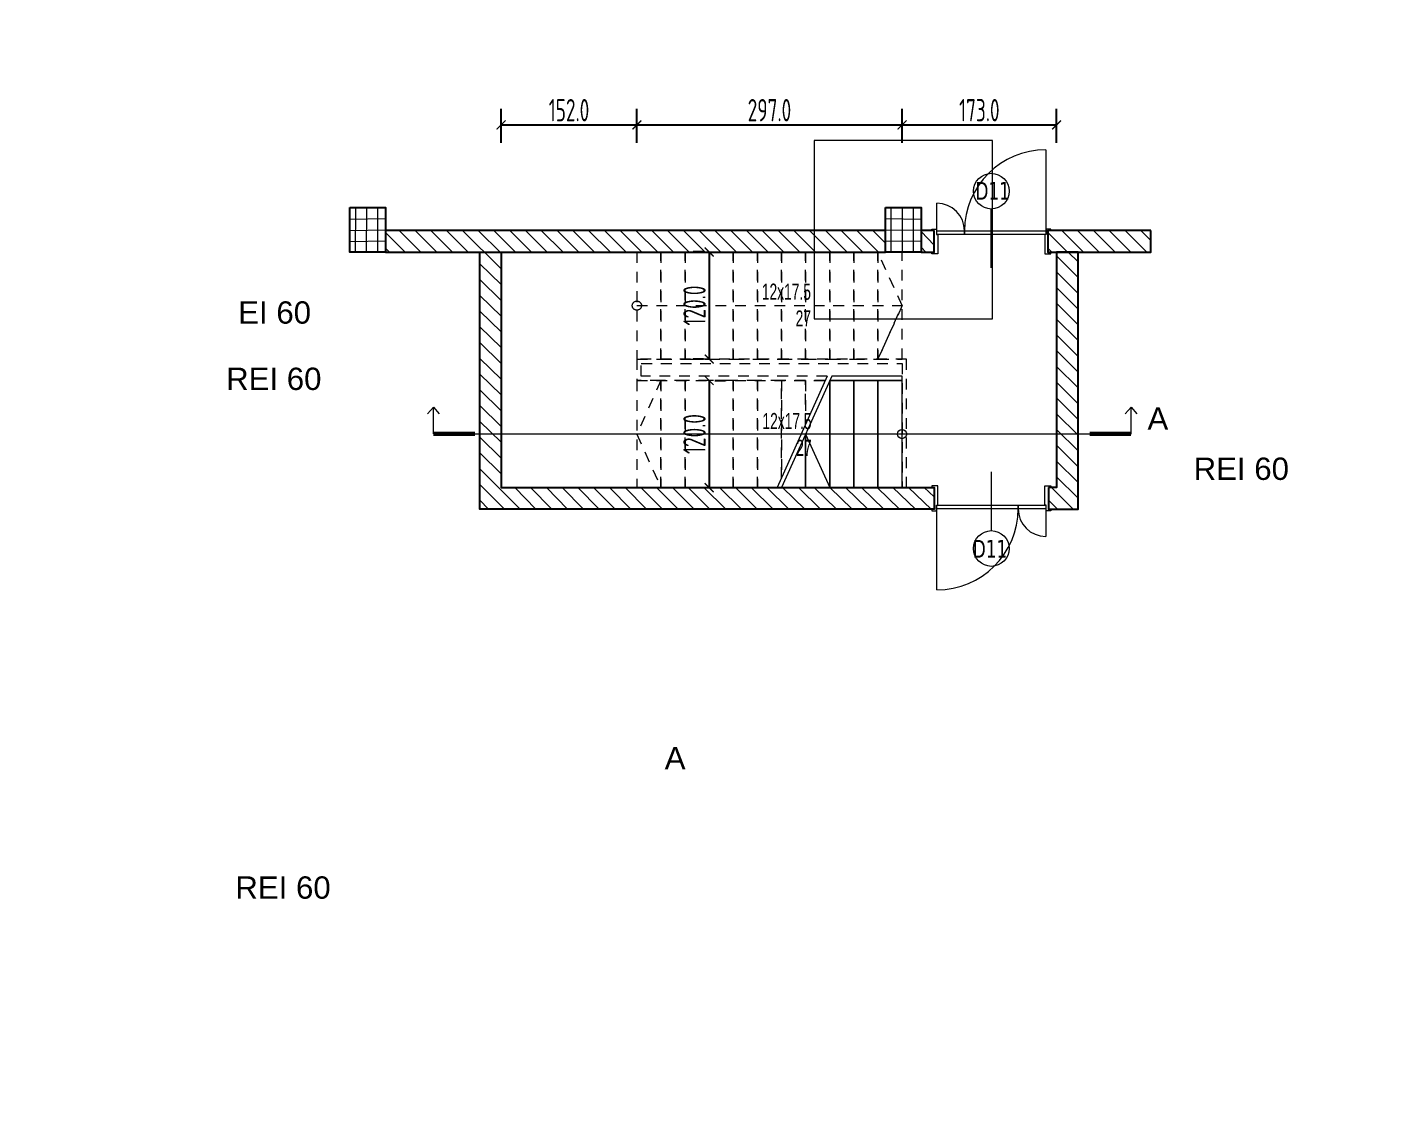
# Model space of a CAD drawing. Extents: x 6529560 to 6558080, y 5579316 to 5588131.
# Drawn here: x 6543857.04 to 6543872.23, y 5579512.1 to 5579524.12 of the extents above; entities that cross this region are included whole.
import ezdxf

# ---------------------------------------------------------------- set-up
doc = ezdxf.new("R2010")
doc.units = 0
doc.header["$MEASUREMENT"] = 0
doc.header["$PDSIZE"] = -5
doc.linetypes.add('ACAD_ISO02W100', pattern=[15, 12, -3])
doc.layers.get('0').update_dxf_attribs({"color": 2, "linetype": 'CONTINUOUS', "lineweight": 5})
doc.layers.get('Defpoints').update_dxf_attribs({"linetype": 'CONTINUOUS'})
for name, color, linetype, lineweight in [('arch_drzwi i okna', 4, 'CONTINUOUS', 15), ('arch_drzwi i okna_znaczniki', 130, 'CONTINUOUS', 9), ('arch_fundamenty na rzucie', 3, 'CONTINUOUS', 15), ('arch_opisy', 20, 'CONTINUOUS', 13), ('arch_schody', 7, 'CONTINUOUS', 9), ('arch_sciany murowane wewnetrzne', 20, 'CONTINUOUS', 25), ('arch_sciany wewnetrzne murowane wypelnienie', 20, 'CONTINUOUS', 15), ('arch_slupy wypelnienie', 9, 'CONTINUOUS', 13), ('arch_słupy', 8, 'CONTINUOUS', 25), ('arch_wymiary', 2, 'CONTINUOUS', 13)]:
    doc.layers.add(name, color=color, linetype=linetype, lineweight=lineweight)
doc.styles.add('ARIAL', font='arial.ttf')
doc.styles.add('ISO8', font='iso8.shx', dxfattribs={"width": 0.7})
doc.styles.add('ROMANS', font='romans.shx', dxfattribs={"width": 0.8})
doc.styles.get("Standard").update_dxf_attribs({"font": 'arial.ttf', "width": 0.75})
doc.styles.add('TABELKA', font='tahoma.ttf', dxfattribs={"width": 0.8})
doc.dimstyles.new('biura', dxfattribs={"dimtxt": 0.25, "dimasz": 0.1, "dimexe": 0.18, "dimexo": 0.0625, "dimgap": 0.04, "dimtad": 1, "dimdec": 1, "dimlfac": 100, "dimzin": 0, "dimdsep": 46, "dimtxsty": 'ISO8', "dimblk": 'ARCHTICK', "dimcen": 0.09, "dimadec": 0, "dimazin": 0, "dimtfac": 1, "dimtdec": 1, "dimtix": 1, "dimtofl": 0, "dimtmove": 0, "dimatfit": 3, "dimldrblk": 'ARCHTICK', "dimfxl": 0.2, "dimfxlon": 1, "dimtolj": 1, "dimtzin": 0, "dimarcsym": 0})
doc.dimstyles.new('D-GB-50', dxfattribs={"dimscale": 50, "dimtxt": 2.5, "dimasz": 2.5, "dimexe": 1, "dimexo": 2, "dimtad": 1, "dimdec": 0, "dimtxsty": 'ROMANS', "dimblk": 'OBLIQUE', "dimcen": 2.5, "dimdle": 1, "dimclrd": 256, "dimclre": 256, "dimclrt": 2, "dimadec": 0, "dimazin": 0, "dimtfac": 1, "dimtdec": 0, "dimtix": 1, "dimtmove": 2, "dimatfit": 3, "dimfxl": 1, "dimarcsym": 0})

# ---------------------------------------------------------------- blocks, each defined once
blk = doc.blocks.new('_OBLIQUE')
at = {"color": 0, "linetype": 'ByBlock', "lineweight": -2}
blk.add_line((-0.5, -0.5), (0.5, 0.5), dxfattribs=at)
blk = doc.blocks.new('_ArchTick')
at = {"color": 0, "linetype": 'ByBlock', "const_width": 0.15}
blk.add_lwpolyline([(-0.5, -0.5), (0.5, 0.5)], dxfattribs=at)
blk = doc.blocks.new('*D1079')
at = {"layer": 'arch_wymiary', "color": 0, "lineweight": -2, "transparency": 16777216}
for p, q in [((6543862.347, 5579522.824), (6543862.347, 5579523.204)), ((6543863.867, 5579522.824), (6543863.867, 5579523.204)), ((6543862.347, 5579523.024), (6543863.867, 5579523.024))]:
    blk.add_line(p, q, dxfattribs=at)
at = {"layer": 'Defpoints', "color": 0, "transparency": 16777216}
for p in [(6543863.867, 5579523.024), (6543862.347, 5579521.6), (6543863.867, 5579521.6)]:
    blk.add_point(p, dxfattribs=at)
at = {"layer": 'arch_wymiary', "color": 0, "lineweight": -2, "transparency": 16777216, "xscale": 0.1, "yscale": 0.1, "zscale": 0.1, "rotation": 180}
blk.add_blockref('_ArchTick', (6543862.347, 5579523.024), dxfattribs=at)
at = {"layer": 'arch_wymiary', "color": 0, "lineweight": -2, "transparency": 16777216, "xscale": 0.1, "yscale": 0.1, "zscale": 0.1}
blk.add_blockref('_ArchTick', (6543863.867, 5579523.024), dxfattribs=at)
at = {"layer": 'arch_wymiary', "color": 0, "transparency": 16777216, "insert": (6543863.107, 5579523.189), "char_height": 0.25, "attachment_point": 5, "style": 'ISO8'}
blk.add_mtext('\\A1;152.0', dxfattribs=at)
blk = doc.blocks.new('*D1080')
at = {"layer": 'arch_wymiary', "color": 0, "lineweight": -2, "transparency": 16777216}
for p, q in [((6543863.867, 5579522.824), (6543863.867, 5579523.204)), ((6543866.837, 5579522.824), (6543866.837, 5579523.204)), ((6543863.867, 5579523.024), (6543866.837, 5579523.024))]:
    blk.add_line(p, q, dxfattribs=at)
at = {"layer": 'Defpoints', "color": 0, "transparency": 16777216}
for p in [(6543866.837, 5579523.024), (6543863.867, 5579521.6), (6543866.837, 5579521.6)]:
    blk.add_point(p, dxfattribs=at)
at = {"layer": 'arch_wymiary', "color": 0, "lineweight": -2, "transparency": 16777216, "xscale": 0.1, "yscale": 0.1, "zscale": 0.1, "rotation": 180}
blk.add_blockref('_ArchTick', (6543863.867, 5579523.024), dxfattribs=at)
at = {"layer": 'arch_wymiary', "color": 0, "lineweight": -2, "transparency": 16777216, "xscale": 0.1, "yscale": 0.1, "zscale": 0.1}
blk.add_blockref('_ArchTick', (6543866.837, 5579523.024), dxfattribs=at)
at = {"layer": 'arch_wymiary', "color": 0, "transparency": 16777216, "insert": (6543865.352, 5579523.189), "char_height": 0.25, "attachment_point": 5, "style": 'ISO8'}
blk.add_mtext('\\A1;297.0', dxfattribs=at)
blk = doc.blocks.new('*D1081')
at = {"layer": 'arch_wymiary', "color": 0, "lineweight": -2, "transparency": 16777216}
for p, q in [((6543866.837, 5579522.824), (6543866.837, 5579523.204)), ((6543868.567, 5579522.824), (6543868.567, 5579523.204)), ((6543866.837, 5579523.024), (6543868.567, 5579523.024))]:
    blk.add_line(p, q, dxfattribs=at)
at = {"layer": 'Defpoints', "color": 0, "transparency": 16777216}
for p in [(6543868.567, 5579523.024), (6543866.837, 5579521.6), (6543868.567, 5579521.6)]:
    blk.add_point(p, dxfattribs=at)
at = {"layer": 'arch_wymiary', "color": 0, "lineweight": -2, "transparency": 16777216, "xscale": 0.1, "yscale": 0.1, "zscale": 0.1, "rotation": 180}
blk.add_blockref('_ArchTick', (6543866.837, 5579523.024), dxfattribs=at)
at = {"layer": 'arch_wymiary', "color": 0, "lineweight": -2, "transparency": 16777216, "xscale": 0.1, "yscale": 0.1, "zscale": 0.1}
blk.add_blockref('_ArchTick', (6543868.567, 5579523.024), dxfattribs=at)
at = {"layer": 'arch_wymiary', "color": 0, "transparency": 16777216, "insert": (6543867.702, 5579523.189), "char_height": 0.25, "attachment_point": 5, "style": 'ISO8'}
blk.add_mtext('\\A1;173.0', dxfattribs=at)
blk = doc.blocks.new('*D1082')
at = {"layer": 'arch_wymiary', "color": 0, "lineweight": -2, "transparency": 16777216}
for p, q in [((6543864.615, 5579521.6), (6543864.497, 5579521.6)), ((6543864.677, 5579521.6), (6543864.677, 5579520.4)), ((6543864.615, 5579520.4), (6543864.497, 5579520.4))]:
    blk.add_line(p, q, dxfattribs=at)
at = {"layer": 'Defpoints', "color": 0, "transparency": 16777216}
for p in [(6543864.677, 5579521.6), (6543864.677, 5579520.4), (6543864.677, 5579520.4)]:
    blk.add_point(p, dxfattribs=at)
at = {"layer": 'arch_wymiary', "color": 0, "lineweight": -2, "transparency": 16777216, "xscale": 0.1, "yscale": 0.1, "zscale": 0.1}
for p, rotation in [((6543864.677, 5579521.6), 90), ((6543864.677, 5579520.4), 270)]:
    blk.add_blockref('_ArchTick', p, dxfattribs=dict(at, rotation=rotation))
at = {"layer": 'arch_wymiary', "color": 0, "transparency": 16777216, "insert": (6543864.512, 5579521), "char_height": 0.25, "attachment_point": 5, "rotation": 90, "style": 'ISO8'}
blk.add_mtext('\\A1;120.0', dxfattribs=at)
blk = doc.blocks.new('*D1083')
at = {"layer": 'arch_wymiary', "color": 0, "lineweight": -2, "transparency": 16777216}
for p, q in [((6543864.677, 5579520.16), (6543864.677, 5579518.96)), ((6543864.74, 5579520.16), (6543864.857, 5579520.16)), ((6543864.74, 5579518.96), (6543864.857, 5579518.96))]:
    blk.add_line(p, q, dxfattribs=at)
at = {"layer": 'Defpoints', "color": 0, "transparency": 16777216}
for p in [(6543864.677, 5579520.16), (6543864.677, 5579518.96), (6543864.677, 5579518.96)]:
    blk.add_point(p, dxfattribs=at)
at = {"layer": 'arch_wymiary', "color": 0, "lineweight": -2, "transparency": 16777216, "xscale": 0.1, "yscale": 0.1, "zscale": 0.1}
for p, rotation in [((6543864.677, 5579520.16), 90), ((6543864.677, 5579518.96), 270)]:
    blk.add_blockref('_ArchTick', p, dxfattribs=dict(at, rotation=rotation))
at = {"layer": 'arch_wymiary', "color": 0, "transparency": 16777216, "insert": (6543864.512, 5579519.56), "char_height": 0.25, "attachment_point": 5, "rotation": 90, "style": 'ISO8'}
blk.add_mtext('\\A1;120.0', dxfattribs=at)

msp = doc.modelspace()

# ---------------------------------------------------------------- hatches: boundary and pattern name
at = {"layer": 'arch_sciany wewnetrzne murowane wypelnienie'}
h = msp.add_hatch(dxfattribs=at)
h.set_pattern_fill('ANSI31', color=256, angle=90)
h.set_pattern_definition([(135, (43.5523, -110.03764), (-0.0883883476483, -0.0883883476483), [])])
h.paths.add_polyline_path([(6543861.052, 5579521.5995), (6543866.6521, 5579521.5996), (6543866.6521, 5579521.8397), (6543861.052, 5579521.8396)])
h.paths.add_polyline_path([(6543862.347, 5579521.5995), (6543862.347, 5579518.9596), (6543867.1966, 5579518.9596), (6543867.1966, 5579518.7196), (6543862.107, 5579518.7196), (6543862.1079, 5579521.5995)])
h.paths.add_polyline_path([(6543869.6222, 5579521.8396), (6543868.4691, 5579521.8396), (6543868.4691, 5579521.5995), (6543869.6222, 5579521.5995)])
h.paths.add_polyline_path([(6543868.4766, 5579518.9596), (6543868.4766, 5579518.7196), (6543868.8073, 5579518.7196), (6543868.8073, 5579521.5995), (6543868.5673, 5579521.5995), (6543868.5673, 5579518.9596)])
h.paths.add_polyline_path([(6543867.1966, 5579521.8396), (6543867.0521, 5579521.8396), (6543867.0521, 5579521.5995), (6543867.1966, 5579521.5995)])
at = {"layer": 'arch_slupy wypelnienie'}
h = msp.add_hatch(dxfattribs=at)
h.set_pattern_fill('ANSI37', color=256, angle=225)
h.set_pattern_definition([(270, (327.21556, 205.47258), (0.125, 0), []), (0, (327.21556, 205.47258), (0, 0.125), [])])
h.paths.add_polyline_path([(6543860.652, 5579522.0996), (6543861.052, 5579522.0995), (6543861.052, 5579521.5995), (6543860.652, 5579521.5996)])
h = msp.add_hatch(dxfattribs=at)
h.set_pattern_fill('ANSI37', color=256, angle=225)
h.set_pattern_definition([(270, (333.21563, 205.47258), (0.125, 0), []), (0, (333.21563, 205.47258), (0, 0.125), [])])
h.paths.add_polyline_path([(6543866.6521, 5579522.0996), (6543867.0521, 5579522.0995), (6543867.0521, 5579521.5995), (6543866.6521, 5579521.5996)])

# ---------------------------------------------------------------- linework, layer by layer
at = {"layer": 'arch_drzwi i okna'}
for points, elevation in [([(6543868.4466, 5579522.746), (6543868.4466, 5579521.836)], 6.5034), ([(6543867.2266, 5579521.836), (6543867.2266, 5579522.146)], 6.5034), ([(6543867.2266, 5579517.8131), (6543867.2266, 5579518.7231)], 6.5402), ([(6543868.4466, 5579518.7231), (6543868.4466, 5579518.4131)], 6.5402)]:
    msp.add_lwpolyline(points, dxfattribs=dict(at, elevation=elevation))
at = {"layer": 'arch_drzwi i okna', "extrusion": (0, 0, -1)}
for points in [[(-6543867.1716, 5579521.8395), (-6543867.1716, 5579521.8575), (-6543867.2216, 5579521.8575), (-6543867.2216, 5579521.795), (-6543867.2366, 5579521.795), (-6543867.2366, 5579521.5795), (-6543867.1716, 5579521.5795), (-6543867.1716, 5579521.5995)], [(-6543868.5016, 5579518.7196), (-6543868.5016, 5579518.7016), (-6543868.4516, 5579518.7016), (-6543868.4516, 5579518.7641), (-6543868.4366, 5579518.7641), (-6543868.4366, 5579518.9796), (-6543868.5016, 5579518.9796), (-6543868.5016, 5579518.9596)]]:
    msp.add_lwpolyline(points, dxfattribs=at)
at = {"layer": 'arch_drzwi i okna'}
for points in [[(6543868.5016, 5579521.8395), (6543868.5016, 5579521.8575), (6543868.4516, 5579521.8575), (6543868.4516, 5579521.795), (6543868.4366, 5579521.795), (6543868.4366, 5579521.5795), (6543868.5016, 5579521.5795), (6543868.5016, 5579521.5995)], [(6543867.1716, 5579518.7196), (6543867.1716, 5579518.7016), (6543867.2216, 5579518.7016), (6543867.2216, 5579518.7641), (6543867.2366, 5579518.7641), (6543867.2366, 5579518.9796), (6543867.1716, 5579518.9796), (6543867.1716, 5579518.9596)]]:
    msp.add_lwpolyline(points, dxfattribs=at)
for points, elevation in [([(6543867.5366, 5579521.796), (6543867.2266, 5579521.796), (6543867.2266, 5579521.836), (6543867.5366, 5579521.836)], 6.5034), ([(6543867.5366, 5579521.836), (6543868.4466, 5579521.836), (6543868.4466, 5579521.796), (6543867.5366, 5579521.796)], 6.5034), ([(6543868.1366, 5579518.7231), (6543867.2266, 5579518.7231), (6543867.2266, 5579518.7631), (6543868.1366, 5579518.7631)], 6.5402), ([(6543868.1366, 5579518.7631), (6543868.4466, 5579518.7631), (6543868.4466, 5579518.7231), (6543868.1366, 5579518.7231)], 6.5402)]:
    msp.add_lwpolyline(points, close=True, dxfattribs=dict(at, elevation=elevation))
for centre, radius, start, end in [((6543868.4466, 5579521.836, 6.5034), 0.91, 90, 180), ((6543867.2266, 5579521.836, 6.5034), 0.31, 0, 90), ((6543867.2266, 5579518.7231, 6.5402), 0.91, 270, 0), ((6543868.4466, 5579518.7231, 6.5402), 0.31, 180, 270)]:
    msp.add_arc(centre, radius, start, end, dxfattribs=at)
at = {"layer": 'arch_drzwi i okna_znaczniki'}
for p, q in [((6543867.8366, 5579521.4227, 6.5034), (6543867.8366, 5579522.0815, 13.8425)), ((6543867.8366, 5579519.1364, 6.5402), (6543867.8366, 5579518.4777, 13.8793))]:
    msp.add_line(p, q, dxfattribs=at)
for centre in [(6543867.8366, 5579522.2815, 13.8425), (6543867.8366, 5579518.2777, 13.8793)]:
    msp.add_circle(centre, 0.2, dxfattribs=at)
at = {"layer": 'arch_fundamenty na rzucie', "extrusion": (4.9484e-09, 8.02145e-10, 1), "elevation": -0.762}
msp.add_lwpolyline([(6543867.8514, 5579522.8494), (6543865.8514, 5579522.8496), (6543865.8512, 5579520.8496), (6543867.8512, 5579520.8494)], close=True, dxfattribs=at)
at = {"layer": 'arch_schody', "linetype": 'ACAD_ISO02W100', "ltscale": 0.01}
for points, elevation in [([(6543863.8673, 5579520.9995), (6543866.8373, 5579520.9995), (6543866.5673, 5579520.3995), (6543866.8373, 5579520.9995), (6543866.5673, 5579521.5996)], 6.5179), ([(6543864.1373, 5579520.3995), (6543864.1373, 5579521.5995), (6543863.8673, 5579521.5995), (6543863.8673, 5579520.3995), (6543864.1373, 5579520.3995)], 6.5179), ([(6543864.4073, 5579520.3995), (6543864.4073, 5579521.5995), (6543864.1373, 5579521.5995), (6543864.1373, 5579520.3995), (6543864.4073, 5579520.3995)], 6.5179), ([(6543864.6773, 5579520.3995), (6543864.6773, 5579521.5995), (6543864.4073, 5579521.5995), (6543864.4073, 5579520.3995), (6543864.6773, 5579520.3995)], 6.5179), ([(6543864.9473, 5579520.3995), (6543864.9473, 5579521.5995), (6543864.6773, 5579521.5995), (6543864.6773, 5579520.3995), (6543864.9473, 5579520.3995)], 6.5179), ([(6543865.2173, 5579520.3995), (6543865.2173, 5579521.5995), (6543864.9473, 5579521.5995), (6543864.9473, 5579520.3995), (6543865.2173, 5579520.3995)], 6.5179), ([(6543865.4873, 5579520.3995), (6543865.4873, 5579521.5995), (6543865.2173, 5579521.5995), (6543865.2173, 5579520.3995), (6543865.4873, 5579520.3995)], 6.5179), ([(6543865.7573, 5579520.3995), (6543865.7573, 5579521.5995), (6543865.4873, 5579521.5995), (6543865.4873, 5579520.3995), (6543865.7573, 5579520.3995)], 6.5179), ([(6543866.0273, 5579520.3995), (6543866.0273, 5579521.5995), (6543865.7573, 5579521.5995), (6543865.7573, 5579520.3995), (6543866.0273, 5579520.3995)], 6.5179), ([(6543866.2973, 5579520.3995), (6543866.2973, 5579521.5995), (6543866.0273, 5579521.5995), (6543866.0273, 5579520.3995), (6543866.2973, 5579520.3995)], 6.5179), ([(6543866.5673, 5579520.3995), (6543866.5673, 5579521.5995), (6543866.2973, 5579521.5995), (6543866.2973, 5579520.3995), (6543866.5673, 5579520.3995)], 6.5179), ([(6543866.8373, 5579520.3995), (6543866.8373, 5579521.5995), (6543866.5673, 5579521.5995), (6543866.5673, 5579520.3995), (6543866.8373, 5579520.3995)], 6.5179), ([(6543865.9998, 5579520.2096), (6543863.9173, 5579520.2096), (6543863.9173, 5579520.3495), (6543866.8373, 5579520.3495), (6543866.8373, 5579518.9596), (6543866.8873, 5579518.9596), (6543866.8873, 5579520.3495), (6543866.8873, 5579520.3995), (6543863.8673, 5579520.3995), (6543863.8673, 5579520.1596), (6543865.9773, 5579520.1596)], 13.8425), ([(6543864.1373, 5579518.9596), (6543864.1373, 5579520.1596), (6543863.8673, 5579520.1596), (6543863.8673, 5579518.9596), (6543864.1373, 5579518.9596)], 13.8425), ([(6543864.1373, 5579520.1596), (6543863.8673, 5579519.5596), (6543864.1373, 5579518.9596)], 13.8425), ([(6543864.4073, 5579518.9596), (6543864.4073, 5579520.1596), (6543864.1373, 5579520.1596), (6543864.1373, 5579518.9596), (6543864.4073, 5579518.9596)], 13.8425), ([(6543864.6773, 5579518.9596), (6543864.6773, 5579520.1596), (6543864.4073, 5579520.1596), (6543864.4073, 5579518.9596), (6543864.6773, 5579518.9596)], 13.8425), ([(6543864.9473, 5579518.9596), (6543864.9473, 5579520.1596), (6543864.6773, 5579520.1596), (6543864.6773, 5579518.9596), (6543864.9473, 5579518.9596)], 13.8425), ([(6543865.2173, 5579518.9596), (6543865.2173, 5579520.1596), (6543864.9473, 5579520.1596), (6543864.9473, 5579518.9596), (6543865.2173, 5579518.9596)], 13.8425), ([(6543865.4873, 5579519.0708), (6543865.4873, 5579520.1596), (6543865.2173, 5579520.1596), (6543865.2173, 5579518.9596), (6543865.4873, 5579518.9596)], 13.8425), ([(6543865.7573, 5579519.6708), (6543865.7573, 5579520.1596), (6543865.4873, 5579520.1596), (6543865.4873, 5579519.0708)], 13.8425), ([(6543865.9773, 5579520.1596), (6543865.7573, 5579520.1596), (6543865.7573, 5579519.6708)], 13.8425), ([(6543865.7073, 5579519.5596), (6543863.8673, 5579519.5596)], 13.8425)]:
    msp.add_lwpolyline(points, dxfattribs=dict(at, elevation=elevation))
at = {"layer": 'arch_schody', "elevation": 13.8425}
for points in [[(6543865.9998, 5579520.2096), (6543865.4373, 5579518.9596)], [(6543866.0498, 5579520.2096), (6543865.4873, 5579518.9596)], [(6543866.0273, 5579520.1596), (6543866.8373, 5579520.1596), (6543866.8373, 5579520.2096), (6543866.0498, 5579520.2096)], [(6543866.2973, 5579518.9596), (6543866.2973, 5579520.1596), (6543866.0273, 5579520.1596), (6543866.0273, 5579518.9596), (6543866.2973, 5579518.9596)], [(6543866.0273, 5579518.9596), (6543866.0273, 5579520.1596)], [(6543866.5673, 5579518.9596), (6543866.5673, 5579520.1596), (6543866.2973, 5579520.1596), (6543866.2973, 5579518.9596), (6543866.5673, 5579518.9596)], [(6543866.8373, 5579518.9596), (6543866.8373, 5579520.1596), (6543866.5673, 5579520.1596), (6543866.5673, 5579518.9596), (6543866.8373, 5579518.9596)], [(6543865.7573, 5579519.5596), (6543865.7573, 5579518.9596), (6543866.0273, 5579518.9596)], [(6543865.7573, 5579518.9596), (6543865.7573, 5579519.5596)], [(6543865.7573, 5579519.5596), (6543866.0273, 5579518.9596)], [(6543866.8373, 5579519.5596), (6543865.7573, 5579519.5596)]]:
    msp.add_lwpolyline(points, dxfattribs=at)
at = {"layer": 'arch_schody', "linetype": 'ACAD_ISO02W100', "ltscale": 0.01}
msp.add_circle((6543863.8673, 5579520.9995, 6.5179), 0.0513, dxfattribs=at)
at = {"layer": 'arch_schody'}
msp.add_circle((6543866.8373, 5579519.5596, 13.8425), 0.0513, dxfattribs=at)
at = {"layer": 'arch_sciany murowane wewnetrzne'}
for points, elevation in [([(6543861.052, 5579521.5995), (6543866.6521, 5579521.5996), (6543866.6521, 5579521.8397), (6543861.052, 5579521.8396)], 6.5402), ([(6543867.1966, 5579521.8396), (6543867.0521, 5579521.8396), (6543867.0521, 5579521.5995), (6543867.1966, 5579521.5995)], 6.5034), ([(6543869.6222, 5579521.8396), (6543868.4691, 5579521.8396), (6543868.4691, 5579521.5995), (6543869.6222, 5579521.5995)], 6.5034), ([(6543862.347, 5579521.5995), (6543862.347, 5579518.9596), (6543867.1966, 5579518.9596), (6543867.1966, 5579518.7196), (6543862.107, 5579518.7196), (6543862.1079, 5579521.5995)], 6.5402), ([(6543868.4766, 5579518.9596), (6543868.4766, 5579518.7196), (6543868.8073, 5579518.7196), (6543868.8073, 5579521.5995), (6543868.5673, 5579521.5995), (6543868.5673, 5579518.9596)], 6.5034)]:
    msp.add_lwpolyline(points, close=True, dxfattribs=dict(at, elevation=elevation))
at = {"layer": 'arch_słupy'}
for points, elevation in [([(6543860.652, 5579522.0996), (6543861.052, 5579522.0995), (6543861.052, 5579521.5995), (6543860.652, 5579521.5996), (6543860.652, 5579522.0996)], 6.5402), ([(6543866.6521, 5579522.0996), (6543867.0521, 5579522.0995), (6543867.0521, 5579521.5995), (6543866.6521, 5579521.5996), (6543866.6521, 5579522.0996)], -0.7989)]:
    msp.add_lwpolyline(points, dxfattribs=dict(at, elevation=elevation))
at = {"layer": 'arch_wymiary', "elevation": 6.5402}
for points in [[(6543861.5894, 5579519.5631), (6543861.5894, 5579519.8596), (6543861.5244, 5579519.7855)], [(6543861.5894, 5579519.5631), (6543861.5894, 5579519.8596), (6543861.6544, 5579519.7855)], [(6543869.4012, 5579519.5631), (6543869.4012, 5579519.8596), (6543869.3362, 5579519.7855)], [(6543869.4012, 5579519.5631), (6543869.4012, 5579519.8596), (6543869.4662, 5579519.7855)], [(6543861.5894, 5579519.5631), (6543869.4012, 5579519.5631)]]:
    msp.add_lwpolyline(points, dxfattribs=at)
at = {"layer": 'arch_wymiary', "const_width": 0.05, "elevation": 6.5402}
for points in [[(6543861.5894, 5579519.5631), (6543862.053, 5579519.5631)], [(6543868.9376, 5579519.5631), (6543869.4012, 5579519.5631)]]:
    msp.add_lwpolyline(points, dxfattribs=at)

# ---------------------------------------------------------------- texts
at = {"layer": 'arch_drzwi i okna', "char_height": 0.18, "width": 0.801577, "attachment_point": 9}
for insert in [(6543865.8169, 5579520.7654, 6.5179), (6543865.8239, 5579519.3157, 13.8425)]:
    msp.add_mtext('{\\fArial Narrow|b0|i0|c238|p34;12x17.5\\P27}', dxfattribs=dict(at, insert=insert))
at = {"layer": 'arch_drzwi i okna_znaczniki', "char_height": 0.2, "width": 0.354262, "style": 'TABELKA'}
for insert, attachment_point in [((6543867.6588, 5579522.3852, 6.9221), 1), ((6543868.0145, 5579518.174, 6.9589), 9)]:
    msp.add_mtext('D11', dxfattribs=dict(at, insert=insert, attachment_point=attachment_point))
at = {"layer": 'arch_opisy', "linetype": 'Continuous', "extrusion": (-4.94824e-09, 8.03157e-10, 1), "char_height": 0.25, "attachment_point": 3, "text_direction": (1, -0.000102, 0), "style": 'ARIAL'}
for s, insert in [('\\pi0.23542;EI 60', (6543860.2185, 5579521.047, 13.0811)), ('\\pi0.23542;REI 60', (6543860.3354, 5579520.3039, 13.0811)), ('\\pi0.23542;REI 60', (6543871.1696, 5579519.2962, 19.6175)), ('\\pi0.23542;REI 60', (6543860.4386, 5579514.604, 13.0811))]:
    msp.add_mtext_dynamic_manual_height_columns(s, width=16.300417, gutter_width=12.5, heights=[0], dxfattribs=dict(at, insert=insert))
at = {"layer": 'arch_wymiary', "extrusion": (-4.94824e-09, 8.03157e-10, 1), "char_height": 0.25, "attachment_point": 3, "text_direction": (1, -0.000102, 0), "style": 'ARIAL'}
for insert in [(6543869.8184, 5579519.8585, 19.6175), (6543864.4123, 5579516.0545, 19.6175)]:
    msp.add_mtext_dynamic_manual_height_columns('\\pi0.23542;A', width=16.300417, gutter_width=12.5, heights=[0], dxfattribs=dict(at, insert=insert))

# ---------------------------------------------------------------- dimensions: what is measured, and where the dimension line sits
at = {"layer": 'arch_wymiary'}
dim = msp.add_linear_dim(base=(6543863.8673, 5579523.0237, 6.5402), p1=(6543862.347, 5579521.5996, 6.5402), p2=(6543863.8673, 5579521.5995, 6.5179), dimstyle='biura', dxfattribs=at)
dim.commit()
dim.dimension.update_dxf_attribs({"geometry": '*D1079', "text_midpoint": (6543863.1071, 5579523.1887, 6.5402)})
for base, p1, p2, picture, middle in [((6543866.8373, 5579523.0237, 6.5402), (6543863.8673, 5579521.5995, 6.5179), (6543866.8373, 5579521.5995, -0.7989), '*D1080', (6543865.3523, 5579523.1887, 6.5402)), ((6543868.5673, 5579523.0237, 6.5402), (6543866.8373, 5579521.5995, -0.7989), (6543868.5673, 5579521.5995, 6.5034), '*D1081', (6543867.7023, 5579523.1887, 6.5402))]:
    dim = msp.add_linear_dim(base=base, p1=p1, p2=p2, dimstyle='biura', override={"dimtmove": 1}, dxfattribs=at)
    dim.commit()
    dim.dimension.update_dxf_attribs({"geometry": picture, "text_midpoint": middle})
for base, p1, p2, picture, middle in [((6543864.6773, 5579520.3995, 6.5402), (6543864.6773, 5579521.5996, 6.5402), (6543864.6773, 5579520.3995, 6.5179), '*D1082', (6543864.5123, 5579520.9996, 6.5402)), ((6543864.6773, 5579518.9596, 6.5402), (6543864.6773, 5579520.1596, 13.8425), (6543864.6773, 5579518.9596, 6.5402), '*D1083', (6543864.5123, 5579519.5596, 6.5402))]:
    dim = msp.add_linear_dim(base=base, p1=p1, p2=p2, angle=90, dimstyle='biura', override={"dimfxl": 2}, dxfattribs=at)
    dim.commit()
    dim.dimension.update_dxf_attribs({"geometry": picture, "text_midpoint": middle})

# ---------------------------------------------------------------- leaders
at = {"color": 1}
msp.add_leader([(6543788.8584, 5579497.6965, -27.825), (6543789.6957, 5579499.1969, -27.825), (6543797.2706, 5579499.1969, -27.825)], dimstyle='D-GB-50', override={"dimclrd": 0}, dxfattribs=at)

doc.saveas('drawing.dxf')
